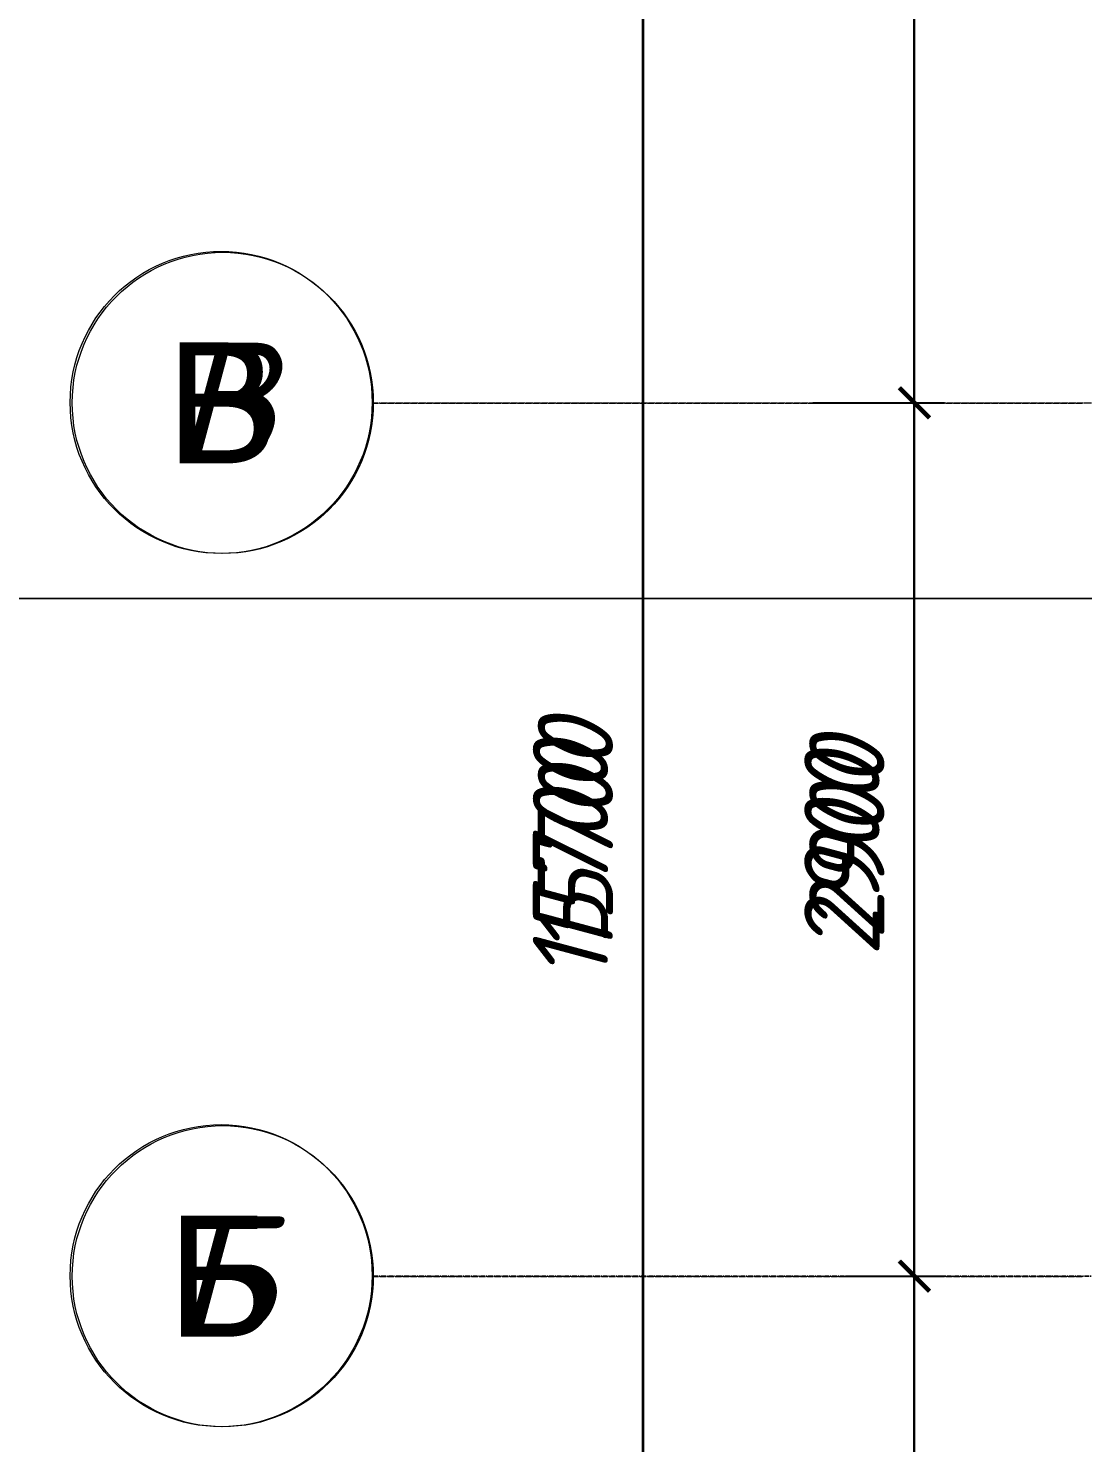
# Model space of a CAD drawing. Header units: millimetres. Extents: x -10178924 to 11692288, y -947381 to 58396.
# Drawn here: x 711463 to 714965, y -822893 to -818196 of the extents above; entities that cross this region are included whole.
import ezdxf
from ezdxf.enums import TextEntityAlignment as Align

# ---------------------------------------------------------------- set-up
doc = ezdxf.new("R2010")
doc.units = ezdxf.units.MM
doc.linetypes.add('осевая', pattern=[50.8, 31.75, -6.35, 6.35, -6.35])
doc.layers.add('PDF _PDF _Разрезы', color=7, linetype='Continuous')
doc.layers.add('PDF _Размеры осевые', color=7, linetype='Continuous', true_color=0x5d6970)
for name, color, linetype, lineweight in [('PDF _Разрезы', 7, 'Continuous', 9), ('PDF _Текст', 7, 'Continuous', 5), ('Размеры осевые', 153, 'Continuous', 9)]:
    doc.layers.add(name, color=color, linetype=linetype, lineweight=lineweight)
doc.styles.add('PDF ArialMT', font='arial.ttf')
doc.styles.add('PDF GOST Common Italic', font='GOST_Common Italic.ttf')
doc.styles.add('PDF ISOCPEUR Italic', font='isocpeui.ttf')
doc.styles.add('Текст_М100', font='GOST_Common Italic.ttf', dxfattribs={"height": 250})
doc.dimstyles.new('Размеры_М100', dxfattribs={"dimtxt": 250, "dimasz": 100, "dimexe": 100, "dimexo": 100, "dimgap": 100, "dimtad": 1, "dimrnd": 5, "dimtxsty": 'Текст_М100', "dimblk": 'ARCHTICK', "dimcen": 250, "dimdle": 100, "dimadec": 0, "dimazin": 2, "dimtfac": 1, "dimtmove": 1, "dimatfit": 3, "dimfxl": 1, "dimarcsym": 0})

# ---------------------------------------------------------------- blocks, each defined once
blk = doc.blocks.new('_ArchTick')
at = {"color": 0, "linetype": 'ByBlock', "const_width": 0.15}
blk.add_lwpolyline([(-0.5, -0.5), (0.5, 0.5)], dxfattribs=at)
blk = doc.blocks.new('*D2692')
at = {"layer": 'Defpoints', "color": 0, "ltscale": 100, "transparency": 16777216}
for p in [(-9750, -32250), (-8852.3, -32250), (-9750, -47950)]:
    blk.add_point(p, dxfattribs=at)
at = {"layer": 'Размеры осевые', "color": 0, "lineweight": -2, "ltscale": 100, "transparency": 16777216}
for p, q in [((-8852.3, -48050), (-8852.3, -32150)), ((-9650, -32250), (-8752.3, -32250)), ((-9650, -47950), (-8752.3, -47950))]:
    blk.add_line(p, q, dxfattribs=at)
at = {"layer": 'Размеры осевые', "color": 0, "lineweight": -2, "ltscale": 100, "transparency": 16777216, "xscale": 100, "yscale": 100, "zscale": 100}
for p, rotation in [((-8852.3, -32250), 90), ((-8852.3, -47950), 270)]:
    blk.add_blockref('_ArchTick', p, dxfattribs=dict(at, rotation=rotation))
at = {"layer": 'Размеры осевые', "color": 0, "ltscale": 100, "transparency": 16777216, "insert": (-9078.9, -40100), "char_height": 250, "attachment_point": 5, "rotation": 90, "style": 'Текст_М100'}
blk.add_mtext('15700', dxfattribs=at)
blk = doc.blocks.new('*D2693')
at = {"layer": 'Defpoints', "color": 0, "ltscale": 100, "transparency": 16777216}
for p in [(-8281.7, -41550), (-7952.3, -41550), (-8281.7, -47950)]:
    blk.add_point(p, dxfattribs=at)
at = {"layer": 'Размеры осевые', "color": 0, "lineweight": -2, "ltscale": 100, "transparency": 16777216}
for p, q in [((-7952.3, -48050), (-7952.3, -41450)), ((-8181.7, -41550), (-7852.3, -41550)), ((-8181.7, -47950), (-7852.3, -47950))]:
    blk.add_line(p, q, dxfattribs=at)
at = {"layer": 'Размеры осевые', "color": 0, "lineweight": -2, "ltscale": 100, "transparency": 16777216, "xscale": 100, "yscale": 100, "zscale": 100}
for p, rotation in [((-7952.3, -41550), 90), ((-7952.3, -47950), 270)]:
    blk.add_blockref('_ArchTick', p, dxfattribs=dict(at, rotation=rotation))
at = {"layer": 'Размеры осевые', "color": 0, "ltscale": 100, "transparency": 16777216, "insert": (-8177.3, -44750), "char_height": 250, "attachment_point": 5, "rotation": 90, "style": 'Текст_М100'}
blk.add_mtext('6400', dxfattribs=at)
blk = doc.blocks.new('*D2694')
at = {"layer": 'Defpoints', "color": 0, "ltscale": 100, "transparency": 16777216}
for p in [(-8390.4, -38650), (-7952.3, -38650), (-8281.7, -41550)]:
    blk.add_point(p, dxfattribs=at)
at = {"layer": 'Размеры осевые', "color": 0, "lineweight": -2, "ltscale": 100, "transparency": 16777216}
for p, q in [((-7952.3, -41650), (-7952.3, -38550)), ((-8290.4, -38650), (-7852.3, -38650)), ((-8181.7, -41550), (-7852.3, -41550))]:
    blk.add_line(p, q, dxfattribs=at)
at = {"layer": 'Размеры осевые', "color": 0, "lineweight": -2, "ltscale": 100, "transparency": 16777216, "xscale": 100, "yscale": 100, "zscale": 100}
for p, rotation in [((-7952.3, -38650), 90), ((-7952.3, -41550), 270)]:
    blk.add_blockref('_ArchTick', p, dxfattribs=dict(at, rotation=rotation))
at = {"layer": 'Размеры осевые', "color": 0, "ltscale": 100, "transparency": 16777216, "insert": (-8177.3, -40100), "char_height": 250, "attachment_point": 5, "rotation": 90, "style": 'Текст_М100'}
blk.add_mtext('2900', dxfattribs=at)
blk = doc.blocks.new('*D2695')
at = {"layer": 'Defpoints', "color": 0, "ltscale": 100, "transparency": 16777216}
for p in [(-8390.4, -32250), (-7952.3, -32250), (-8390.4, -38650)]:
    blk.add_point(p, dxfattribs=at)
at = {"layer": 'Размеры осевые', "color": 0, "lineweight": -2, "ltscale": 100, "transparency": 16777216}
for p, q in [((-7952.3, -38750), (-7952.3, -32150)), ((-8290.4, -32250), (-7852.3, -32250)), ((-8290.4, -38650), (-7852.3, -38650))]:
    blk.add_line(p, q, dxfattribs=at)
at = {"layer": 'Размеры осевые', "color": 0, "lineweight": -2, "ltscale": 100, "transparency": 16777216, "xscale": 100, "yscale": 100, "zscale": 100}
for p, rotation in [((-7952.3, -32250), 90), ((-7952.3, -38650), 270)]:
    blk.add_blockref('_ArchTick', p, dxfattribs=dict(at, rotation=rotation))
at = {"layer": 'Размеры осевые', "color": 0, "ltscale": 100, "transparency": 16777216, "insert": (-8177.3, -35450), "char_height": 250, "attachment_point": 5, "rotation": 90, "style": 'Текст_М100'}
blk.add_mtext('6400', dxfattribs=at)
blk = doc.blocks.new('A$C5282721b')
at = {"layer": 'PDF _Разрезы', "color": 18, "lineweight": 9, "true_color": 0x000000, "transparency": 33554687}
blk.add_lwpolyline([(-11856.305, -39299.259), (62616.964, -39299.259)], dxfattribs=at)
at = {"layer": 'Размеры осевые', "color": 251, "linetype": 'осевая', "ltscale": 0.5, "transparency": 33554687}
for p, q in [((-9750, -38650), (62308.109, -38650)), ((-9718.727, -38650), (61848.609, -38650)), ((-9718.727, -38650), (61848.609, -38650)), ((-9750.002, -41548.478), (5713.085, -41548.478)), ((-9750.002, -41548.478), (5713.085, -41548.478)), ((-9750, -41550), (62308.109, -41550))]:
    blk.add_line(p, q, dxfattribs=at)
at = {"layer": 'Размеры осевые', "color": 251, "ltscale": 100, "transparency": 33554687}
for centre in [(-10250, -38650), (-10250, -41550)]:
    blk.add_circle(centre, 500, dxfattribs=at)
at = {"layer": 'Размеры осевые', "color": 251, "ltscale": 100, "transparency": 33554687, "style": 'PDF ISOCPEUR Italic'}
for s, p in [('В', (-10250, -38650)), ('Б', (-10250, -41550))]:
    blk.add_text(s, height=400, dxfattribs=at).set_placement(p, align=Align.MIDDLE_CENTER)
at = {"layer": 'Размеры осевые', "color": 251, "ltscale": 100, "transparency": 33554687}
for base, p1, p2, picture, middle in [((-8852.333, -32250), (-9750, -47950), (-9750, -32250), '*D2692', (-9078.943, -40100)), ((-7952.328, -32250), (-8390.375, -38650), (-8390.375, -32250), '*D2695', (-8177.328, -35450)), ((-7952.328, -38650), (-8281.679, -41550), (-8390.375, -38650), '*D2694', (-8177.328, -40100)), ((-7952.328, -41550), (-8281.679, -47950), (-8281.679, -41550), '*D2693', (-8177.328, -44750))]:
    dim = blk.add_linear_dim(base=base, p1=p1, p2=p2, angle=90, dimstyle='Размеры_М100', dxfattribs=at)
    dim.commit()
    dim.dimension.update_dxf_attribs({"geometry": picture, "text_midpoint": middle})

msp = doc.modelspace()

# ---------------------------------------------------------------- linework, layer by layer
at = {"layer": 'PDF _PDF _Разрезы', "lineweight": 9}
msp.add_lwpolyline([(710500.9, -820088.8), (784971.2, -820088.8)], dxfattribs=at)
at = {"layer": 'PDF _Размеры осевые', "lineweight": 9}
for points in [[(713502.4, -828839.1), (713502.4, -812943.5)], [(714404.1, -819542.7), (714404.1, -812943.1)], [(714404.1, -822442.5), (714404.1, -819339.6)], [(712604.9, -819441.1), (712626, -819441.1)], [(712630.3, -819441.1), (712634.5, -819441.1), (712651.4, -819441.1)], [(712655.7, -819441.1), (712659.9, -819441.1), (712676.8, -819441.1)], [(712681.1, -819441.1), (712685.3, -819441.1), (712702.2, -819441.1)], [(712706.5, -819441.1), (712710.7, -819441.1), (712727.6, -819441.1)], [(712731.9, -819441.1), (712736.1, -819441.1), (712753, -819441.1)], [(712757.3, -819441.1), (712761.5, -819441.1), (712778.4, -819441.1)], [(712782.7, -819441.1), (712786.9, -819441.1), (712803.8, -819441.1)], [(712808.1, -819441.1), (712812.3, -819441.1), (712829.2, -819441.1)], [(712833.5, -819441.1), (712837.7, -819441.1), (712854.6, -819441.1)], [(712858.9, -819441.1), (712863.1, -819441.1), (712880, -819441.1)], [(712884.3, -819441.1), (712888.5, -819441.1), (712905.4, -819441.1)], [(712909.7, -819441.1), (712913.9, -819441.1), (712930.8, -819441.1)], [(712935.1, -819441.1), (712939.3, -819441.1), (712956.2, -819441.1)], [(712960.5, -819441.1), (712964.7, -819441.1), (712981.6, -819441.1)], [(712985.9, -819441.1), (712990.1, -819441.1), (713007, -819441.1)], [(713011.3, -819441.1), (713015.5, -819441.1), (713032.5, -819441.1)], [(713036.7, -819441.1), (713040.9, -819441.1), (713057.9, -819441.1)], [(713062.1, -819441.1), (713066.3, -819441.1), (713083.2, -819441.1)], [(713087.5, -819441.1), (713091.7, -819441.1), (713108.6, -819441.1)], [(713112.9, -819441.1), (713117.1, -819441.1), (713134, -819441.1)], [(713138.3, -819441.1), (713142.5, -819441.1), (713159.4, -819441.1)], [(713163.7, -819441.1), (713167.9, -819441.1), (713184.8, -819441.1)], [(713189.1, -819441.1), (713193.3, -819441.1), (713210.2, -819441.1)], [(713214.5, -819441.1), (713218.7, -819441.1), (713235.7, -819441.1)], [(713239.9, -819441.1), (713244.1, -819441.1), (713261.1, -819441.1)], [(713265.3, -819441.1), (713269.5, -819441.1), (713286.5, -819441.1)], [(713290.7, -819441.1), (713294.9, -819441.1), (713311.9, -819441.1)], [(713316.1, -819441.1), (713320.3, -819441.1), (713337.2, -819441.1)], [(713341.5, -819441.1), (713345.7, -819441.1), (713362.6, -819441.1)], [(713366.9, -819441.1), (713371.1, -819441.1), (713388, -819441.1)], [(713392.3, -819441.1), (713396.5, -819441.1), (713413.4, -819441.1)], [(713417.7, -819441.1), (713421.9, -819441.1), (713438.8, -819441.1)], [(713443.1, -819441.1), (713447.3, -819441.1), (713464.3, -819441.1)], [(713468.5, -819441.1), (713472.7, -819441.1), (713489.7, -819441.1)], [(713493.9, -819441.1), (713498.1, -819441.1), (713515.1, -819441.1)], [(713519.3, -819441.1), (713523.5, -819441.1), (713540.5, -819441.1)], [(713544.7, -819441.1), (713548.9, -819441.1), (713565.9, -819441.1)], [(713570.1, -819441.1), (713574.3, -819441.1), (713591.2, -819441.1)], [(713595.5, -819441.1), (713599.7, -819441.1), (713616.6, -819441.1)], [(713620.9, -819441.1), (713625.1, -819441.1), (713642, -819441.1)], [(713646.3, -819441.1), (713650.5, -819441.1), (713667.5, -819441.1)], [(713671.7, -819441.1), (713675.9, -819441.1), (713692.9, -819441.1)], [(713697.1, -819441.1), (713701.3, -819441.1), (713718.3, -819441.1)], [(713722.5, -819441.1), (713726.7, -819441.1), (713743.7, -819441.1)], [(713747.9, -819441.1), (713752.1, -819441.1), (713769.1, -819441.1)], [(713773.3, -819441.1), (713777.5, -819441.1), (713794.5, -819441.1)], [(713798.7, -819441.1), (713802.9, -819441.1), (713819.9, -819441.1)], [(713824.1, -819441.1), (713828.3, -819441.1), (713845.2, -819441.1)], [(713849.5, -819441.1), (713853.7, -819441.1), (713870.7, -819441.1)], [(713874.9, -819441.1), (713879.1, -819441.1), (713896.1, -819441.1)], [(713900.3, -819441.1), (713904.5, -819441.1), (713921.5, -819441.1)], [(713925.7, -819441.1), (713929.9, -819441.1), (713946.9, -819441.1)], [(713951.1, -819441.1), (713955.3, -819441.1), (713972.3, -819441.1)], [(713976.5, -819441.1), (713980.7, -819441.1), (713997.7, -819441.1)], [(714001.9, -819441.1), (714006.1, -819441.1), (714023.1, -819441.1)], [(714027.3, -819441.1), (714031.5, -819441.1), (714048.5, -819441.1)], [(714052.7, -819441.1), (714056.9, -819441.1), (714073.9, -819441.1)], [(714078.1, -819441.1), (714082.3, -819441.1), (714099.3, -819441.1)], [(714103.5, -819441.1), (714107.7, -819441.1), (714124.7, -819441.1)], [(714128.9, -819441.1), (714133.1, -819441.1), (714150.1, -819441.1)], [(714154.3, -819441.1), (714158.5, -819441.1), (714175.5, -819441.1)], [(714179.7, -819441.1), (714183.9, -819441.1), (714200.9, -819441.1)], [(714205.1, -819441.1), (714209.3, -819441.1), (714226.3, -819441.1)], [(714230.5, -819441.1), (714234.7, -819441.1), (714251.7, -819441.1)], [(714255.9, -819441.1), (714260.1, -819441.1), (714277.1, -819441.1)], [(714281.3, -819441.1), (714285.5, -819441.1), (714302.5, -819441.1)], [(714306.7, -819441.1), (714310.9, -819441.1), (714327.9, -819441.1)], [(714332.1, -819441.1), (714336.3, -819441.1), (714353.3, -819441.1)], [(714357.5, -819441.1), (714361.7, -819441.1), (714378.7, -819441.1)], [(714382.9, -819441.1), (714387.1, -819441.1), (714404.1, -819441.1)], [(714408.3, -819441.1), (714412.5, -819441.1), (714429.5, -819441.1)], [(714433.7, -819441.1), (714437.9, -819441.1), (714454.9, -819441.1)], [(714459.1, -819441.1), (714463.3, -819441.1), (714480.3, -819441.1)], [(714484.5, -819441.1), (714488.7, -819441.1), (714505.7, -819441.1)], [(714509.9, -819441.1), (714514.1, -819441.1), (714531.1, -819441.1)], [(714535.3, -819441.1), (714539.5, -819441.1), (714556.5, -819441.1)], [(714560.7, -819441.1), (714564.9, -819441.1), (714581.9, -819441.1)], [(714586.1, -819441.1), (714590.3, -819441.1), (714607.3, -819441.1)], [(714611.5, -819441.1), (714615.7, -819441.1), (714632.7, -819441.1)], [(714636.9, -819441.1), (714641.1, -819441.1), (714658.1, -819441.1)], [(714662.3, -819441.1), (714666.5, -819441.1), (714683.5, -819441.1)], [(714687.7, -819441.1), (714691.9, -819441.1), (714708.9, -819441.1)], [(714713.1, -819441.1), (714717.3, -819441.1), (714734.3, -819441.1)], [(714738.5, -819441.1), (714742.7, -819441.1), (714759.7, -819441.1)], [(714763.9, -819441.1), (714768.1, -819441.1), (714785.1, -819441.1)], [(714789.3, -819441.1), (714793.5, -819441.1), (714810.5, -819441.1)], [(714814.7, -819441.1), (714818.9, -819441.1), (714835.9, -819441.1)], [(714840.1, -819441.1), (714844.3, -819441.1), (714861.3, -819441.1)], [(714865.5, -819441.1), (714869.7, -819441.1), (714886.7, -819441.1)], [(714890.9, -819441.1), (714895.1, -819441.1), (714912.1, -819441.1)], [(714916.3, -819441.1), (714920.5, -819441.1), (714937.5, -819441.1)], [(714941.7, -819441.1), (714945.9, -819441.1), (714962.9, -819441.1)], [(714404.1, -828839.1), (714404.1, -822239.6)], [(712604.9, -822340.9), (712626, -822340.9)], [(712630.3, -822340.9), (712634.5, -822340.9), (712651.4, -822340.9)], [(712655.7, -822340.9), (712659.9, -822340.9), (712676.8, -822340.9)], [(712681.1, -822340.9), (712685.3, -822340.9), (712702.2, -822340.9)], [(712706.5, -822340.9), (712710.7, -822340.9), (712727.6, -822340.9)], [(712731.9, -822340.9), (712736.1, -822340.9), (712753, -822340.9)], [(712757.3, -822340.9), (712761.5, -822340.9), (712778.4, -822340.9)], [(712782.7, -822340.9), (712786.9, -822340.9), (712803.8, -822340.9)], [(712808.1, -822340.9), (712812.3, -822340.9), (712829.2, -822340.9)], [(712833.5, -822340.9), (712837.7, -822340.9), (712854.6, -822340.9)], [(712858.9, -822340.9), (712863.1, -822340.9), (712880, -822340.9)], [(712884.3, -822340.9), (712888.5, -822340.9), (712905.4, -822340.9)], [(712909.7, -822340.9), (712913.9, -822340.9), (712930.8, -822340.9)], [(712935.1, -822340.9), (712939.3, -822340.9), (712956.2, -822340.9)], [(712960.5, -822340.9), (712964.7, -822340.9), (712981.6, -822340.9)], [(712985.9, -822340.9), (712990.1, -822340.9), (713007, -822340.9)], [(713011.3, -822340.9), (713015.5, -822340.9), (713032.5, -822340.9)], [(713036.7, -822340.9), (713040.9, -822340.9), (713057.9, -822340.9)], [(713062.1, -822340.9), (713066.3, -822340.9), (713083.2, -822340.9)], [(713087.5, -822340.9), (713091.7, -822340.9), (713108.6, -822340.9)], [(713112.9, -822340.9), (713117.1, -822340.9), (713134, -822340.9)], [(713138.3, -822340.9), (713142.5, -822340.9), (713159.4, -822340.9)], [(713163.7, -822340.9), (713167.9, -822340.9), (713184.8, -822340.9)], [(713189.1, -822340.9), (713193.3, -822340.9), (713210.2, -822340.9)], [(713214.5, -822340.9), (713218.7, -822340.9), (713235.7, -822340.9)], [(713239.9, -822340.9), (713244.1, -822340.9), (713261.1, -822340.9)], [(713265.3, -822340.9), (713269.5, -822340.9), (713286.5, -822340.9)], [(713290.7, -822340.9), (713294.9, -822340.9), (713311.9, -822340.9)], [(713316.1, -822340.9), (713320.3, -822340.9), (713337.2, -822340.9)], [(713341.5, -822340.9), (713345.7, -822340.9), (713362.6, -822340.9)], [(713366.9, -822340.9), (713371.1, -822340.9), (713388, -822340.9)], [(713392.3, -822340.9), (713396.5, -822340.9), (713413.4, -822340.9)], [(713417.7, -822340.9), (713421.9, -822340.9), (713438.8, -822340.9)], [(713443.1, -822340.9), (713447.3, -822340.9), (713464.3, -822340.9)], [(713468.5, -822340.9), (713472.7, -822340.9), (713489.7, -822340.9)], [(713493.9, -822340.9), (713498.1, -822340.9), (713515.1, -822340.9)], [(713519.3, -822340.9), (713523.5, -822340.9), (713540.5, -822340.9)], [(713544.7, -822340.9), (713548.9, -822340.9), (713565.9, -822340.9)], [(713570.1, -822340.9), (713574.3, -822340.9), (713591.2, -822340.9)], [(713595.5, -822340.9), (713599.7, -822340.9), (713616.6, -822340.9)], [(713620.9, -822340.9), (713625.1, -822340.9), (713642, -822340.9)], [(713646.3, -822340.9), (713650.5, -822340.9), (713667.5, -822340.9)], [(713671.7, -822340.9), (713675.9, -822340.9), (713692.9, -822340.9)], [(713697.1, -822340.9), (713701.3, -822340.9), (713718.3, -822340.9)], [(713722.5, -822340.9), (713726.7, -822340.9), (713743.7, -822340.9)], [(713747.9, -822340.9), (713752.1, -822340.9), (713769.1, -822340.9)], [(713773.3, -822340.9), (713777.5, -822340.9), (713794.5, -822340.9)], [(713798.7, -822340.9), (713802.9, -822340.9), (713819.9, -822340.9)], [(713824.1, -822340.9), (713828.3, -822340.9), (713845.2, -822340.9)], [(713849.5, -822340.9), (713853.7, -822340.9), (713870.7, -822340.9)], [(713874.9, -822340.9), (713879.1, -822340.9), (713896.1, -822340.9)], [(713900.3, -822340.9), (713904.5, -822340.9), (713921.5, -822340.9)], [(713925.7, -822340.9), (713929.9, -822340.9), (713946.9, -822340.9)], [(713951.1, -822340.9), (713955.3, -822340.9), (713972.3, -822340.9)], [(713976.5, -822340.9), (713980.7, -822340.9), (713997.7, -822340.9)], [(714001.9, -822340.9), (714006.1, -822340.9), (714023.1, -822340.9)], [(714027.3, -822340.9), (714031.5, -822340.9), (714048.5, -822340.9)], [(714052.7, -822340.9), (714056.9, -822340.9), (714073.9, -822340.9)], [(714078.1, -822340.9), (714082.3, -822340.9), (714099.3, -822340.9)], [(714103.5, -822340.9), (714107.7, -822340.9), (714124.7, -822340.9)], [(714128.9, -822340.9), (714133.1, -822340.9), (714150.1, -822340.9)], [(714154.3, -822340.9), (714158.5, -822340.9), (714175.5, -822340.9)], [(714179.7, -822340.9), (714183.9, -822340.9), (714200.9, -822340.9)], [(714205.1, -822340.9), (714209.3, -822340.9), (714226.3, -822340.9)], [(714230.5, -822340.9), (714234.7, -822340.9), (714251.7, -822340.9)], [(714255.9, -822340.9), (714260.1, -822340.9), (714277.1, -822340.9)], [(714281.3, -822340.9), (714285.5, -822340.9), (714302.5, -822340.9)], [(714306.7, -822340.9), (714310.9, -822340.9), (714327.9, -822340.9)], [(714332.1, -822340.9), (714336.3, -822340.9), (714353.3, -822340.9)], [(714357.5, -822340.9), (714361.7, -822340.9), (714378.7, -822340.9)], [(714382.9, -822340.9), (714387.1, -822340.9), (714404.1, -822340.9)], [(714408.3, -822340.9), (714412.5, -822340.9), (714429.5, -822340.9)], [(714433.7, -822340.9), (714437.9, -822340.9), (714454.9, -822340.9)], [(714459.1, -822340.9), (714463.3, -822340.9), (714480.3, -822340.9)], [(714484.5, -822340.9), (714488.7, -822340.9), (714505.7, -822340.9)], [(714509.9, -822340.9), (714514.1, -822340.9), (714531.1, -822340.9)], [(714535.3, -822340.9), (714539.5, -822340.9), (714556.5, -822340.9)], [(714560.7, -822340.9), (714564.9, -822340.9), (714581.9, -822340.9)], [(714586.1, -822340.9), (714590.3, -822340.9), (714607.3, -822340.9)], [(714611.5, -822340.9), (714615.7, -822340.9), (714632.7, -822340.9)], [(714636.9, -822340.9), (714641.1, -822340.9), (714658.1, -822340.9)], [(714662.3, -822340.9), (714666.5, -822340.9), (714683.5, -822340.9)], [(714687.7, -822340.9), (714691.9, -822340.9), (714708.9, -822340.9)], [(714713.1, -822340.9), (714717.3, -822340.9), (714734.3, -822340.9)], [(714738.5, -822340.9), (714742.7, -822340.9), (714759.7, -822340.9)], [(714763.9, -822340.9), (714768.1, -822340.9), (714785.1, -822340.9)], [(714789.3, -822340.9), (714793.5, -822340.9), (714810.5, -822340.9)], [(714814.7, -822340.9), (714818.9, -822340.9), (714835.9, -822340.9)], [(714840.1, -822340.9), (714844.3, -822340.9), (714861.3, -822340.9)], [(714865.5, -822340.9), (714869.7, -822340.9), (714886.7, -822340.9)], [(714890.9, -822340.9), (714895.1, -822340.9), (714912.1, -822340.9)], [(714916.3, -822340.9), (714920.5, -822340.9), (714937.5, -822340.9)], [(714941.7, -822340.9), (714945.9, -822340.9), (714962.9, -822340.9)]]:
    msp.add_lwpolyline(points, dxfattribs=at)
for points in [[(714505.6, -819441.1), (714065.4, -819441.1)], [(714505.6, -822340.9), (714175.5, -822340.9)]]:
    msp.add_lwpolyline(points, close=True, dxfattribs=at)
for centre in [(712103.3, -819438.9), (712103.3, -822338.8)]:
    msp.add_circle(centre, 501.6, dxfattribs=at)
at = {"layer": 'PDF _Размеры осевые', "transparency": 33554559}
for points in [[(714459.1, -819483.4), (714349, -819394.5), (714357.5, -819386)], [(714357.5, -819386), (714349, -819394.5), (714459.1, -819483.4)], [(714450.6, -819496.1), (714459.1, -819483.4), (714349, -819394.5)], [(714349, -819394.5), (714459.1, -819483.4), (714450.6, -819496.1)], [(714459.1, -822387.5), (714349, -822294.3), (714357.5, -822285.9)], [(714357.5, -822285.9), (714349, -822294.3), (714459.1, -822387.5)], [(714450.6, -822395.9), (714459.1, -822387.5), (714349, -822294.3)], [(714349, -822294.3), (714459.1, -822387.5), (714450.6, -822395.9)]]:
    msp.add_solid(points, dxfattribs=at)

# ---------------------------------------------------------------- block references
msp.add_blockref('A$C5282721b', (722358.6, -780790.4))

# ---------------------------------------------------------------- texts
at = {"layer": 'PDF _Текст', "color": 251, "true_color": 0x5d6970, "char_height": 402.3, "attachment_point": 4, "style": 'PDF ArialMT'}
for s, insert in [('В', (711919.1, -819440.3)), ('Б', (711923.3, -822340.1))]:
    msp.add_mtext(s, dxfattribs=dict(at, insert=insert))
at = {"layer": 'PDF _Текст', "color": 251, "true_color": 0x5d6970, "char_height": 250, "attachment_point": 4, "rotation": 90, "style": 'PDF GOST Common Italic'}
for s, insert in [('15700', (713263.4, -821363)), ('2900', (714165.1, -821278.3))]:
    msp.add_mtext(s, dxfattribs=dict(at, insert=insert))

doc.saveas('drawing.dxf')
